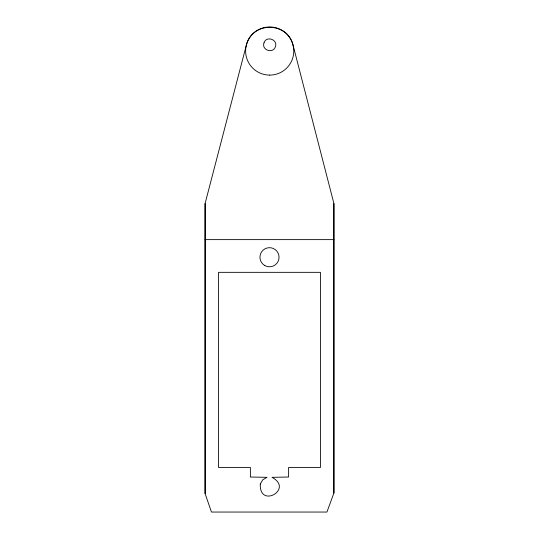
<?xml version="1.0" encoding="UTF-8"?>
<svg xmlns="http://www.w3.org/2000/svg" width="539" height="539" viewBox="0 0 539 539"><rect width="100%" height="100%" fill="white"/><g stroke="black" fill="none" stroke-linecap="round" stroke-linejoin="round"><path stroke-width="0.81" d="M205.096 493.636L205.096 203.513L246.444 44.798C252.05 21.533 287.348 21.533 292.953 44.798L333.904 203.513L333.904 493.037L326.924 512.05L211.47 512.05L205.096 493.636L205.096 203.513M333.904 493.037L333.904 203.513M205.096 239.626L333.904 239.626M260.27 484.096C259.293 509.085 294.099 488.988 271.973 477.338L288.608 477.015L288.608 467.454L320.462 467.454L320.462 272.336L218.538 272.336L218.538 467.454L250.386 467.454L250.386 477.015L267.027 477.338L262.742 479.811L260.27 484.096M264.022 42.783C261.166 49.972 273.064 54.19 275.375 46.805C278.232 39.616 266.333 35.399 264.022 42.783M264.723 265.511A9.554 9.554 0 0 0 279.054 257.238A9.554 9.554 0 0 0 264.723 248.964A9.554 9.554 0 0 0 264.723 265.511M269.702 75.103A24.073 24.073 0 0 0 292.96 44.798A24.08 24.08 0 0 0 246.444 44.798A24.073 24.073 0 0 0 269.702 75.103"/></g></svg>
